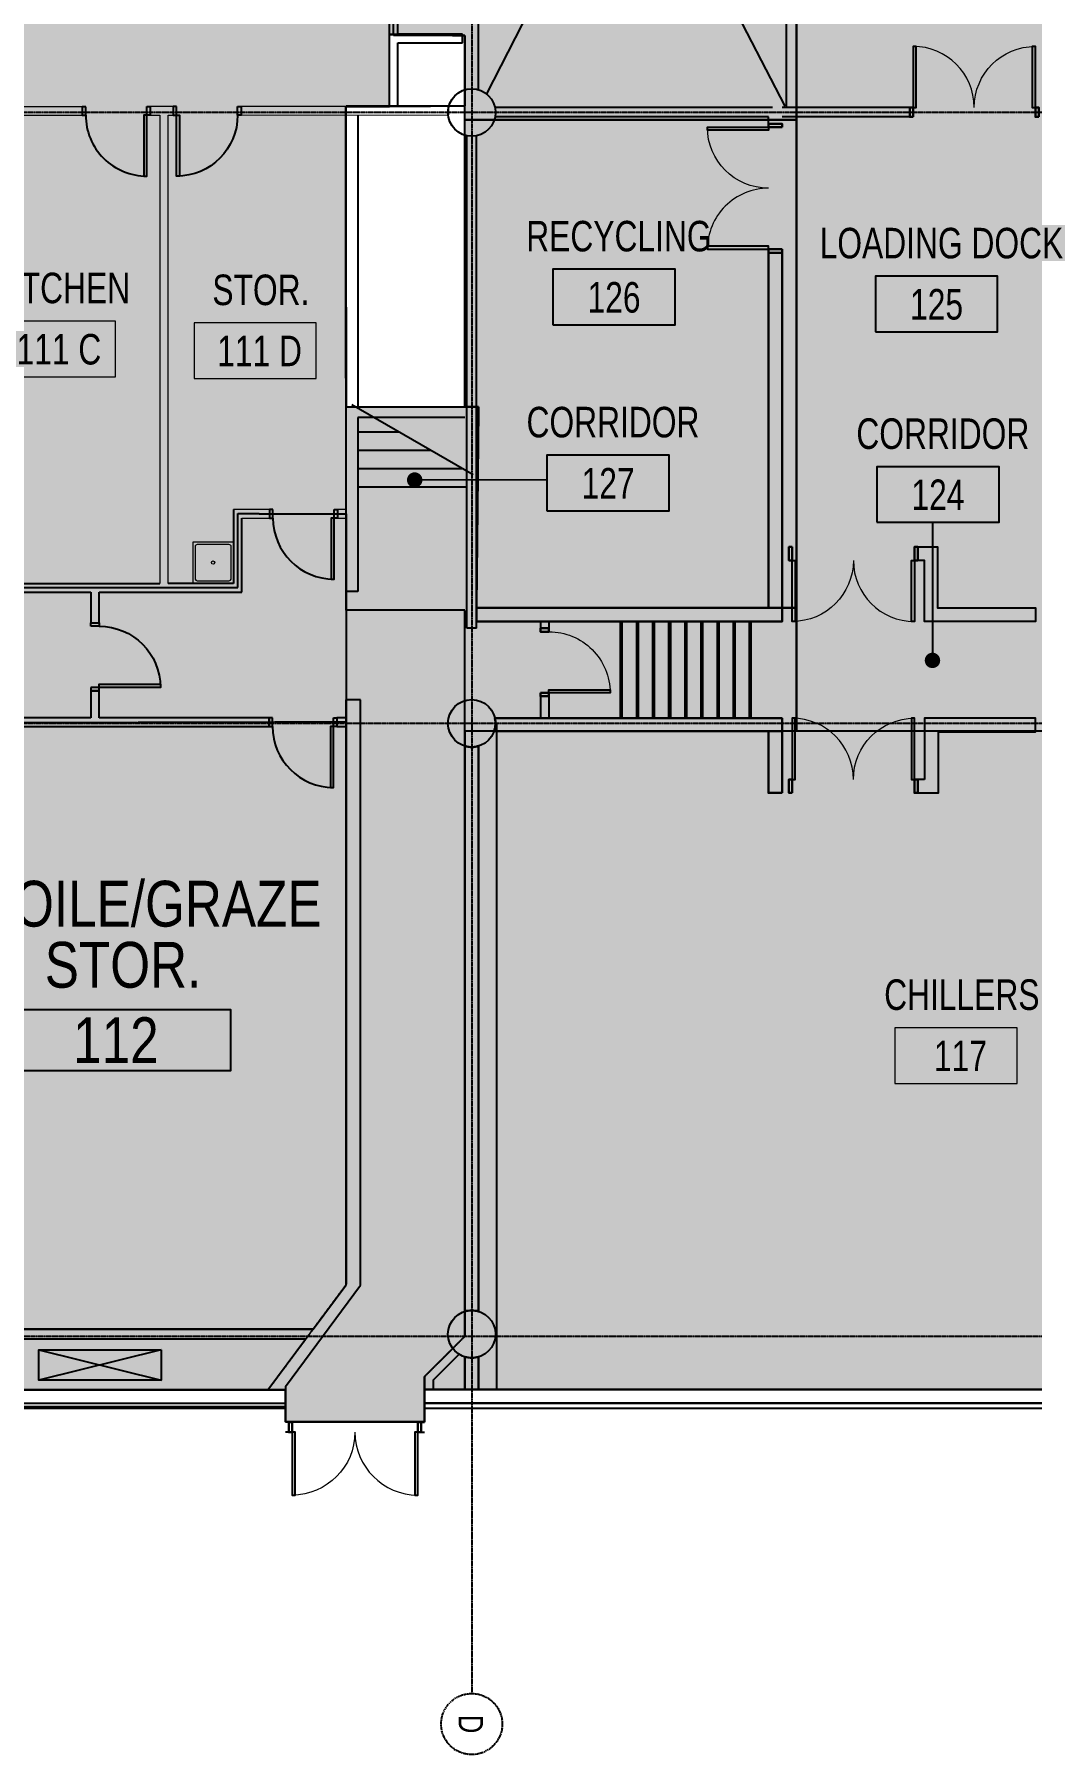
# Model space of a CAD drawing. Header units: inches. Extents: x 0 to 3574, y 0 to 3009.
# Drawn here: x 1993 to 2580, y 47 to 1061 of the extents above; entities that cross this region are included whole.
import ezdxf
from ezdxf.enums import TextEntityAlignment as Align

# ---------------------------------------------------------------- set-up
doc = ezdxf.new("R2010")
doc.units = ezdxf.units.IN
doc.header["$MEASUREMENT"] = 0
doc.linetypes.add('CENTER2', pattern=[1.125, 0.75, -0.125, 0.125, -0.125])
doc.linetypes.add('HIDDEN', pattern=[0.375, 0.25, -0.125])
for name, color, linetype in [('1 BOMA GROSS', 3, 'HIDDEN'), ('2 VERTICAL PENETRATION', 6, 'HIDDEN'), ('2 VERTICAL PENETRATION area', 253, 'HIDDEN'), ('3 SUITE TENANT', 4, 'HIDDEN'), ('3 SUITE TENANT area', 151, 'HIDDEN'), ('3 SUITE TENANT DARK', 4, 'HIDDEN'), ('3 SUITE TENANT DARK area', 150, 'HIDDEN'), ('4 COMMON BUILDING', 2, 'HIDDEN'), ('5 MECH', 30, 'HIDDEN'), ('5 MECHANICAL', 1, 'HIDDEN'), ('6 COMMON BLDG', 50, 'HIDDEN'), ('A-Area-Spce-Iden', 110, 'Continuous'), ('A-Area-Spce-Sqft', 81, 'Continuous'), ('A-DOOR', 113, 'Continuous'), ('A-Flor-Otln', 32, 'Continuous'), ('A-FLOR-STRS', 71, 'Continuous'), ('A-GLAZ', 113, 'Continuous'), ('A-Lin12', 191, 'Continuous'), ('A-WALL', 130, 'Continuous'), ('A-WALL-PATT', 163, 'Continuous'), ('AecObjExplode_Layout1_Vport_20B0A', 7, 'Continuous'), ('M-HVAC', 33, 'Continuous'), ('P-Flor-Fixt', 42, 'Continuous'), ('S-Beam', 155, 'Continuous'), ('S-COLS', 122, 'Continuous'), ('S-Grid', 34, 'CENTER2')]:
    doc.layers.add(name, color=color, linetype=linetype)
doc.layers.add('A-FLOR-PFIX', color=3, linetype='Continuous', lineweight=13)
doc.styles.get("Standard").update_dxf_attribs({"font": 'arial.ttf'})
doc.styles.add('Style-WORKING', font='WORKING.shx')

# ---------------------------------------------------------------- blocks, each defined once
blk = doc.blocks.new('RTARG')
at = {"layer": 'A-Area-Spce-Iden', "flags": 128}
blk.add_lwpolyline([(-0.1875, 0), (0.1875, 0), (0.1875, 0.1704), (-0.1875, 0.1704)], close=True, dxfattribs=at)
at = {"layer": 'A-Area-Spce-Iden', "style": 'Style-WORKING', "width": 0.777336}
for s, p in [('CORRIDOR', (0.0151, 0.319)), ('124', (0.0001, 0.1313))]:
    blk.add_text(s, height=0.09375, dxfattribs=at).set_placement(p, align=Align.TOP_CENTER)
blk = doc.blocks.new('RTARG_1')
at = {"layer": 'A-Area-Spce-Iden', "flags": 128}
blk.add_lwpolyline([(-0.1875, 0), (0.1875, 0), (0.1875, 0.1704), (-0.1875, 0.1704)], close=True, dxfattribs=at)
at = {"layer": 'A-Area-Spce-Iden', "style": 'Style-WORKING', "width": 0.777336}
for s, p in [('LOADING DOCK', (0.0151, 0.319)), ('125', (0.0001, 0.1312))]:
    blk.add_text(s, height=0.09375, dxfattribs=at).set_placement(p, align=Align.TOP_CENTER)
blk = doc.blocks.new('RTARG_2')
at = {"layer": 'A-Area-Spce-Iden', "flags": 128}
blk.add_lwpolyline([(-0.1875, 0), (0.1875, 0), (0.1875, 0.1704), (-0.1875, 0.1704)], close=True, dxfattribs=at)
at = {"layer": 'A-Area-Spce-Iden', "style": 'Style-WORKING', "width": 0.777336}
for s, p in [('RECYCLING', (0.0151, 0.319)), ('126', (0.0001, 0.1312))]:
    blk.add_text(s, height=0.09375, dxfattribs=at).set_placement(p, align=Align.TOP_CENTER)
blk = doc.blocks.new('RTARG_3')
at = {"layer": 'A-Area-Spce-Iden', "flags": 128}
blk.add_lwpolyline([(-0.1875, 0), (0.1875, 0), (0.1875, 0.1704), (-0.1875, 0.1704)], close=True, dxfattribs=at)
at = {"layer": 'A-Area-Spce-Iden', "style": 'Style-WORKING', "width": 0.777336}
for s, p in [('CORRIDOR', (0.0151, 0.319)), ('127', (0.0001, 0.1312))]:
    blk.add_text(s, height=0.09375, dxfattribs=at).set_placement(p, align=Align.TOP_CENTER)
blk = doc.blocks.new('RTARG_4')
at = {"layer": 'A-Area-Spce-Iden', "lineweight": 13, "flags": 128}
blk.add_lwpolyline([(-0.1875, 0), (0.1875, 0), (0.1875, 0.1704), (-0.1875, 0.1704)], close=True, dxfattribs=at)
at = {"layer": 'A-Area-Spce-Iden', "style": 'Style-WORKING', "width": 0.777336}
for tag, p in [('RTARG_4_7153', (0.0122, 0.444)), ('RTARG_4_7154', (0.0179, 0.319)), ('RTARG_4_7155', (0.0001, 0.1313))]:
    blk.add_attdef(tag, text='', height=0.0938, dxfattribs=at).set_placement(p, align=Align.TOP_CENTER)
blk = doc.blocks.new('*U32')
at = {"layer": 'A-DOOR', "flags": 128}
blk.add_lwpolyline([(-18, 18), (-18, -18), (-16.2, -18), (-16.2, 18)], close=True, dxfattribs=at)
at = {"layer": 'A-DOOR', "lineweight": 0, "extrusion": (0, 0, -1)}
blk.add_arc((18, 18), 36, 180, 270, dxfattribs=at)
blk = doc.blocks.new('*U33')
at = {"layer": 'A-DOOR', "extrusion": (0, 0, -1), "flags": 128}
blk.add_lwpolyline([(18, 18), (16.2, 18), (16.2, -18), (18, -18)], close=True, dxfattribs=at)
at = {"layer": 'A-DOOR', "lineweight": 0, "extrusion": (0, 0, -1)}
blk.add_arc((18, 18), 36, 180, 270, dxfattribs=at)
blk = doc.blocks.new('*U31')
at = {"layer": 'A-GLAZ', "lineweight": 30, "extrusion": (0, 0, -1), "flags": 128}
for points in [[(21.1, 38), (21.1, 36), (15.5, 36), (15.5, 38)], [(21.1, -36), (21.1, -38), (15.5, -38), (15.5, -36)]]:
    blk.add_lwpolyline(points, close=True, dxfattribs=at)
at = {"layer": 'A-DOOR', "extrusion": (0, 0, -1), "rotation": 270}
blk.add_blockref('*U32', (-2.5, 18), dxfattribs=at)
at = {"layer": 'A-DOOR', "rotation": 90.00000000000001}
blk.add_blockref('*U33', (2.5, -18), dxfattribs=at)
blk = doc.blocks.new('*U37')
at = {"layer": 'A-DOOR', "extrusion": (0, 0, -1), "flags": 128}
blk.add_lwpolyline([(18, 18), (16.2, 18), (16.2, -19), (18, -19)], close=True, dxfattribs=at)
at = {"layer": 'A-DOOR', "lineweight": 0, "extrusion": (0, 0, -1)}
blk.add_ellipse((-18, 18), major_axis=(0, -37), ratio=0.999999, start_param=4.712389, end_param=6.283185, dxfattribs=at)
blk = doc.blocks.new('*U38')
at = {"layer": 'A-DOOR', "flags": 128}
blk.add_lwpolyline([(-20, 18), (-20, -19), (-18.2, -19), (-18.2, 18)], close=True, dxfattribs=at)
at = {"layer": 'A-DOOR', "lineweight": 0, "extrusion": (0, 0, -1)}
blk.add_ellipse((-20, 18), major_axis=(0, -37), ratio=0.999999, start_param=4.712389, end_param=6.283185, dxfattribs=at)
blk = doc.blocks.new('*U36')
at = {"layer": 'A-GLAZ', "lineweight": 30, "flags": 128}
for points in [[(-21.5, 38), (-15.5, 38), (-15.5, 36), (-21.5, 36)], [(-21.5, -38), (-15.5, -38), (-15.5, -40), (-21.5, -40)]]:
    blk.add_lwpolyline(points, close=True, dxfattribs=at)
at = {"layer": 'A-DOOR', "extrusion": (0, 0, -1), "rotation": 270}
blk.add_blockref('*U37', (-2.5, 18), dxfattribs=at)
at = {"layer": 'A-DOOR', "rotation": 90.00000000000001}
blk.add_blockref('*U38', (2.5, -18), dxfattribs=at)
blk = doc.blocks.new('*U42')
at = {"layer": 'A-DOOR', "flags": 128}
blk.add_lwpolyline([(-18, 18), (-16.2, 18), (-16.2, -18), (-18, -18)], close=True, dxfattribs=at)
at = {"layer": 'A-DOOR', "lineweight": 0, "extrusion": (0, 0, -1)}
blk.add_arc((18, 18), 36, 180, 270, dxfattribs=at)
blk = doc.blocks.new('*U41')
at = {"layer": 'A-GLAZ', "lineweight": 30, "extrusion": (0, 0, -1), "flags": 128}
for points in [[(20, 20.5), (18, 20.5), (18, 15.5), (20, 15.5)], [(-18, 20.5), (-20, 20.5), (-20, 15.5), (-18, 15.5)]]:
    blk.add_lwpolyline(points, close=True, dxfattribs=at)
at = {"layer": 'A-DOOR', "extrusion": (0, 0, -1)}
blk.add_blockref('*U42', (0, -2.5), dxfattribs=at)
blk = doc.blocks.new('*U44')
at = {"layer": 'A-DOOR', "extrusion": (0, 0, -1), "flags": 128}
blk.add_lwpolyline([(18, 18), (16.2, 18), (16.2, -18), (18, -18)], close=True, dxfattribs=at)
at = {"layer": 'A-DOOR', "lineweight": 0, "extrusion": (0, 0, -1)}
blk.add_arc((18, 18), 36, 180, 270, dxfattribs=at)
blk = doc.blocks.new('*U45')
at = {"layer": 'A-DOOR', "flags": 128}
blk.add_lwpolyline([(-18, 18), (-16.2, 18), (-16.2, -18), (-18, -18)], close=True, dxfattribs=at)
at = {"layer": 'A-DOOR', "lineweight": 0, "extrusion": (0, 0, -1)}
blk.add_arc((18, 18), 36, 180, 270, dxfattribs=at)
blk = doc.blocks.new('*U43')
at = {"layer": 'A-GLAZ', "lineweight": 30, "flags": 128}
for points in [[(-36, 22), (-38, 22), (-38, 14), (-36, 14)], [(36, 22), (38, 22), (38, 14), (36, 14)]]:
    blk.add_lwpolyline(points, close=True, dxfattribs=at)
at = {"layer": 'A-DOOR'}
blk.add_blockref('*U45', (-18, -4), dxfattribs=at)
at = {"layer": 'A-DOOR', "extrusion": (0, 0, -1)}
blk.add_blockref('*U44', (-18, -4), dxfattribs=at)
blk = doc.blocks.new('*U47')
at = {"layer": 'A-DOOR', "flags": 128}
blk.add_lwpolyline([(-18, 18), (-18, -18), (-16.2, -18), (-16.2, 18)], close=True, dxfattribs=at)
at = {"layer": 'A-DOOR', "lineweight": 0, "extrusion": (0, 0, -1)}
blk.add_arc((18, 18), 36, 180, 270, dxfattribs=at)
blk = doc.blocks.new('*U48')
at = {"layer": 'A-DOOR', "extrusion": (0, 0, -1), "flags": 128}
blk.add_lwpolyline([(18, 18), (16.2, 18), (16.2, -18), (18, -18)], close=True, dxfattribs=at)
at = {"layer": 'A-DOOR', "lineweight": 0, "extrusion": (0, 0, -1)}
blk.add_arc((18, 18), 36, 180, 270, dxfattribs=at)
blk = doc.blocks.new('*U46')
at = {"layer": 'A-DOOR', "lineweight": 30, "extrusion": (0, 0, -1), "flags": 128}
for points in [[(22, 38), (22, 36), (14, 36), (14, 38)], [(22, -36), (22, -38), (14, -38), (14, -36)]]:
    blk.add_lwpolyline(points, close=True, dxfattribs=at)
at = {"layer": 'A-DOOR', "extrusion": (0, 0, -1), "rotation": 270}
blk.add_blockref('*U47', (-4, 18), dxfattribs=at)
at = {"layer": 'A-DOOR', "rotation": 90.00000000000001}
blk.add_blockref('*U48', (4, -18), dxfattribs=at)
blk = doc.blocks.new('*U50')
at = {"layer": 'A-DOOR', "extrusion": (0, 0, -1), "flags": 128}
blk.add_lwpolyline([(18, 18), (18, -18), (16.2, -18), (16.2, 18)], close=True, dxfattribs=at)
at = {"layer": 'A-DOOR', "lineweight": 0, "extrusion": (0, 0, -1)}
blk.add_arc((18, 18), 36, 180, 270, dxfattribs=at)
blk = doc.blocks.new('*U51')
at = {"layer": 'A-DOOR', "flags": 128}
blk.add_lwpolyline([(-18, 18), (-16.2, 18), (-16.2, -18), (-18, -18)], close=True, dxfattribs=at)
at = {"layer": 'A-DOOR', "lineweight": 0, "extrusion": (0, 0, -1)}
blk.add_arc((18, 18), 36, 180, 270, dxfattribs=at)
blk = doc.blocks.new('*U49')
at = {"layer": 'A-DOOR', "lineweight": 30, "flags": 128}
for points in [[(-22, 38), (-22, 36), (-14, 36), (-14, 38)], [(-22, -36), (-22, -38), (-14, -38), (-14, -36)]]:
    blk.add_lwpolyline(points, close=True, dxfattribs=at)
at = {"layer": 'A-DOOR', "extrusion": (0, 0, -1), "rotation": 270}
blk.add_blockref('*U50', (-4, 18), dxfattribs=at)
at = {"layer": 'A-DOOR', "rotation": 90.00000000000001}
blk.add_blockref('*U51', (4, -18), dxfattribs=at)
blk = doc.blocks.new('*U59')
at = {"layer": 'A-DOOR', "flags": 128}
blk.add_lwpolyline([(-18, 18), (-18, -18), (-16.2, -18), (-16.2, 18)], close=True, dxfattribs=at)
at = {"layer": 'A-DOOR', "lineweight": 0, "extrusion": (0, 0, -1)}
blk.add_arc((18, 18), 36, 180, 270, dxfattribs=at)
blk = doc.blocks.new('*U60')
at = {"layer": 'A-DOOR', "extrusion": (0, 0, -1), "flags": 128}
blk.add_lwpolyline([(18, 18), (16.2, 18), (16.2, -18), (18, -18)], close=True, dxfattribs=at)
at = {"layer": 'A-DOOR', "lineweight": 0, "extrusion": (0, 0, -1)}
blk.add_arc((18, 18), 36, 180, 270, dxfattribs=at)
blk = doc.blocks.new('*U58')
at = {"layer": 'A-GLAZ', "lineweight": 30, "extrusion": (0, 0, -1), "flags": 128}
for points in [[(21.1, 38), (21.1, 36), (15.5, 36), (15.5, 38)], [(21.1, -36), (21.1, -38), (15.5, -38), (15.5, -36)]]:
    blk.add_lwpolyline(points, close=True, dxfattribs=at)
at = {"layer": 'A-DOOR', "extrusion": (0, 0, -1), "rotation": 270}
blk.add_blockref('*U59', (-2.5, 18), dxfattribs=at)
at = {"layer": 'A-DOOR', "rotation": 90.00000000000001}
blk.add_blockref('*U60', (2.5, -18), dxfattribs=at)
blk = doc.blocks.new('*U64')
at = {"layer": 'A-DOOR', "extrusion": (0, 0, -1), "flags": 128}
blk.add_lwpolyline([(18, 18), (16.2, 18), (16.2, -19), (18, -19)], close=True, dxfattribs=at)
at = {"layer": 'A-DOOR', "lineweight": 0, "extrusion": (0, 0, -1)}
blk.add_ellipse((-18, 18), major_axis=(0, -37), ratio=0.999999, start_param=4.712389, end_param=6.283185, dxfattribs=at)
blk = doc.blocks.new('*U65')
at = {"layer": 'A-DOOR', "flags": 128}
blk.add_lwpolyline([(-20, 18), (-20, -19), (-18.2, -19), (-18.2, 18)], close=True, dxfattribs=at)
at = {"layer": 'A-DOOR', "lineweight": 0, "extrusion": (0, 0, -1)}
blk.add_ellipse((-20, 18), major_axis=(0, -37), ratio=0.999999, start_param=4.712389, end_param=6.283185, dxfattribs=at)
blk = doc.blocks.new('*U63')
at = {"layer": 'A-GLAZ', "lineweight": 30, "flags": 128}
for points in [[(-21.5, 38), (-15.5, 38), (-15.5, 36), (-21.5, 36)], [(-21.5, -38), (-15.5, -38), (-15.5, -40), (-21.5, -40)]]:
    blk.add_lwpolyline(points, close=True, dxfattribs=at)
at = {"layer": 'A-DOOR', "extrusion": (0, 0, -1), "rotation": 270}
blk.add_blockref('*U64', (-2.5, 18), dxfattribs=at)
at = {"layer": 'A-DOOR', "rotation": 90.00000000000001}
blk.add_blockref('*U65', (2.5, -18), dxfattribs=at)
blk = doc.blocks.new('*U69')
at = {"layer": 'A-DOOR', "flags": 128}
blk.add_lwpolyline([(-18, 18), (-16.2, 18), (-16.2, -18), (-18, -18)], close=True, dxfattribs=at)
at = {"layer": 'A-DOOR', "lineweight": 0, "extrusion": (0, 0, -1)}
blk.add_arc((18, 18), 36, 180, 270, dxfattribs=at)
blk = doc.blocks.new('*U68')
at = {"layer": 'A-GLAZ', "lineweight": 30, "extrusion": (0, 0, -1), "flags": 128}
for points in [[(20, 20.5), (18, 20.5), (18, 15.5), (20, 15.5)], [(-18, 20.5), (-20, 20.5), (-20, 15.5), (-18, 15.5)]]:
    blk.add_lwpolyline(points, close=True, dxfattribs=at)
at = {"layer": 'A-DOOR', "extrusion": (0, 0, -1)}
blk.add_blockref('*U69', (0, -2.5), dxfattribs=at)
blk = doc.blocks.new('*U71')
at = {"layer": 'A-DOOR', "extrusion": (0, 0, -1), "flags": 128}
blk.add_lwpolyline([(18, 18), (16.2, 18), (16.2, -18), (18, -18)], close=True, dxfattribs=at)
at = {"layer": 'A-DOOR', "lineweight": 0, "extrusion": (0, 0, -1)}
blk.add_arc((18, 18), 36, 180, 270, dxfattribs=at)
blk = doc.blocks.new('*U72')
at = {"layer": 'A-DOOR', "flags": 128}
blk.add_lwpolyline([(-18, 18), (-16.2, 18), (-16.2, -18), (-18, -18)], close=True, dxfattribs=at)
at = {"layer": 'A-DOOR', "lineweight": 0, "extrusion": (0, 0, -1)}
blk.add_arc((18, 18), 36, 180, 270, dxfattribs=at)
blk = doc.blocks.new('*U70')
at = {"layer": 'A-GLAZ', "lineweight": 30, "flags": 128}
for points in [[(-36, 22), (-38, 22), (-38, 14), (-36, 14)], [(36, 22), (38, 22), (38, 14), (36, 14)]]:
    blk.add_lwpolyline(points, close=True, dxfattribs=at)
at = {"layer": 'A-DOOR'}
blk.add_blockref('*U72', (-18, -4), dxfattribs=at)
at = {"layer": 'A-DOOR', "extrusion": (0, 0, -1)}
blk.add_blockref('*U71', (-18, -4), dxfattribs=at)
blk = doc.blocks.new('*U81')
at = {"layer": 'A-FLOR-PFIX', "flags": 128}
blk.add_lwpolyline([(28, -10), (28, 26), (-8, 26), (-8, -10), (28, -10)], dxfattribs=at)
blk.add_lwpolyline([(24, 24), (-4, 24), (-4, 24, 0.414214), (-6, 22), (-6, 22), (-6, -6), (-6, -6, 0.414214), (-4, -8), (-4, -8), (24, -8), (24, -8, 0.414214), (26, -6), (26, -6), (26, 22), (26, 22, 0.414214), (24, 24), (24, 24), (24, 24)], format="xyb", close=True, dxfattribs=at)
at = {"layer": 'A-FLOR-PFIX'}
blk.add_circle((10, 8), 1.5, dxfattribs=at)
blk = doc.blocks.new('*U80')
at = {"layer": 'A-FLOR-PFIX', "xscale": 0.6666666666666666, "yscale": 0.6666666666666666, "zscale": 0.6666666666666666, "rotation": 90}
blk.add_blockref('*U81', (5.3, -6.7), dxfattribs=at)
blk = doc.blocks.new('FLOR-ROOM-TAG')
at = {"layer": 'A-Area-Spce-Iden'}
blk.add_lwpolyline([(-0.2344, -0.0918), (0.2344, -0.0918), (0.2344, -0.2168), (-0.2344, -0.2168)], close=True, dxfattribs=at)
at = {"width": 0.8}
for tag, p in [('AARMLBL1', (0, 0.125)), ('AARMLBL2', (0, 0))]:
    blk.add_attdef(tag, text='', height=0.0938, dxfattribs=at).set_placement(p, align=Align.MIDDLE_CENTER)
at = {"layer": 'A-Area-Spce-Iden', "width": 0.8}
blk.add_attdef('AARMNUM', text='', height=0.0938, dxfattribs=at).set_placement((0, -0.1543), align=Align.MIDDLE_CENTER)
at = {"layer": 'A-Area-Spce-Sqft', "width": 0.8}
blk.add_attdef('AARMAREA', text='', height=0.0938, dxfattribs=at).set_placement((0, -0.3086), align=Align.MIDDLE_CENTER)
blk = doc.blocks.new('AecObjExplode_Layout1_Vport_20B0A')
at = {"layer": 'A-DOOR', "color": 113, "linetype": 'Continuous', "lineweight": -3}
for points in [[(1935.9, 747.4), (1933.9, 747.4), (1933.9, 742.4), (1935.9, 742.4)], [(1971.9, 742.5), (1970.2, 742.5), (1970.2, 706.5), (1972, 706.5)], [(1971.9, 747.5), (1973.9, 747.5), (1973.9, 742.5), (1971.9, 742.5)], [(1989.4, 747.5), (1987.4, 747.5), (1987.4, 742.5), (1989.4, 742.5)], [(1989.4, 742.5), (1991.1, 742.5), (1991.2, 706.5), (1989.4, 706.5)], [(2025.4, 747.5), (2027.4, 747.5), (2027.4, 742.5), (2025.4, 742.5)], [(2046.2, 510), (2044.2, 510), (2044.2, 505), (2046.2, 505)], [(2082.2, 510), (2084.2, 510), (2084.2, 505), (2082.2, 505)], [(2082.2, 505), (2080.5, 505), (2080.5, 469), (2082.2, 469)], [(1938.9, 441.2), (1938.9, 443.2), (1943.9, 443.2), (1943.9, 441.2)], [(1943.9, 405.2), (1943.9, 407), (1979.9, 407), (1979.9, 405.2)], [(1938.9, 405.2), (1938.9, 403.2), (1943.9, 403.2), (1943.9, 405.2)], [(2045.9, 387.2), (2043.9, 387.2), (2043.9, 382.2), (2045.9, 382.2)], [(2081.9, 387.2), (2083.9, 387.2), (2083.9, 382.2), (2081.9, 382.2)], [(2081.9, 382.2), (2080.2, 382.2), (2080.2, 346.2), (2081.9, 346.2)]]:
    blk.add_lwpolyline(points, close=True, dxfattribs=at)
at = {"layer": 'A-DOOR', "color": 48, "linetype": 'Continuous', "lineweight": -3}
for centre, start, end in [((1971.9, 742.5), 180.0493, 270.0493), ((2082.2, 505), 180, 270), ((2081.9, 382.2), 180, 270)]:
    blk.add_arc(centre, 36, start, end, dxfattribs=at)
at = {"layer": 'A-DOOR', "color": 48, "linetype": 'Continuous', "lineweight": -3, "extrusion": (0, 0, -1)}
for centre, start, end in [((-1989.4, 742.5), 179.9507, 269.9507), ((-1943.9, 405.2), 90, 180)]:
    blk.add_arc(centre, 36, start, end, dxfattribs=at)
at = {"layer": 'A-WALL', "color": 130, "linetype": 'Continuous', "lineweight": -3}
for p, q in [((2114.8, 747.6), (2114.8, 1097.2)), ((2119.8, 790.1), (2119.8, 1017.3)), ((2157.9, 790.1), (2119.8, 790.1)), ((2119.8, 747.6), (2119.8, 785.1)), ((2119.8, 785.1), (2157.9, 785.1)), ((2157.9, 785.1), (2157.9, 790.1)), ((2022.9, 510), (2022.9, 466.4)), ((2027.9, 461.4), (2027.9, 505)), ((1563.5, 461.4), (1938.9, 461.4)), ((1847.4, 466.4), (1979.5, 466.4)), ((1938.9, 461.4), (1938.9, 443.2)), ((1943.9, 461.4), (2027.9, 461.4)), ((1943.9, 443.2), (1943.9, 461.4)), ((2022.9, 466.4), (1984.5, 466.4)), ((1938.9, 443.2), (1943.9, 443.2)), ((1943.9, 403.2), (1938.9, 403.2)), ((1938.9, 403.2), (1938.9, 387.2)), ((1943.9, 387.2), (1943.9, 403.2)), ((1938.9, 387.2), (1815.7, 387.2)), ((2043.9, 387.2), (1943.9, 387.2)), ((2043.9, 382.2), (2043.9, 387.2)), ((2083.9, 387.2), (2083.9, 382.2)), ((2089.4, 387.2), (2083.9, 387.2)), ((2089.4, 382.2), (2089.4, 387.2)), ((1815.7, 382.2), (2043.9, 382.2)), ((2083.9, 382.2), (2089.4, 382.2))]:
    blk.add_line(p, q, dxfattribs=at)
at = {"layer": 'A-WALL', "color": 130, "linetype": 'Continuous', "lineweight": 5}
for p, q in [((1933.9, 747.4), (1847.4, 747.4)), ((1847.4, 742.4), (1933.9, 742.4)), ((1933.9, 742.4), (1933.9, 747.4)), ((1973.9, 747.5), (1973.9, 742.5)), ((1979.5, 747.5), (1973.9, 747.5)), ((1973.9, 742.5), (1979.5, 742.5)), ((1984.5, 747.5), (1979.5, 747.5)), ((1979.5, 747.5), (1979.5, 747.5)), ((1979.5, 742.5), (1979.5, 466.4)), ((1987.4, 747.5), (1984.5, 747.5)), ((1984.5, 747.5), (1984.5, 747.5)), ((1984.5, 742.5), (1987.4, 742.5)), ((1984.5, 466.4), (1984.5, 742.5)), ((1987.4, 742.5), (1987.4, 747.5)), ((2114.8, 747.6), (2027.4, 747.5)), ((2027.4, 747.5), (2027.4, 742.5)), ((2027.4, 742.5), (2149.8, 742.6)), ((2149.8, 747.6), (2119.8, 747.6)), ((2149.8, 742.6), (2149.8, 747.6)), ((2044.2, 510), (2022.9, 510)), ((2044.2, 505), (2044.2, 510)), ((2084.2, 510), (2084.2, 505)), ((2089.4, 510), (2084.2, 510)), ((2089.4, 505), (2089.4, 510)), ((2027.9, 505), (2044.2, 505)), ((2084.2, 505), (2089.4, 505))]:
    blk.add_line(p, q, dxfattribs=at)

msp = doc.modelspace()

# ---------------------------------------------------------------- hatches: boundary and pattern name
at = {"layer": '2 VERTICAL PENETRATION area', "transparency": 33554495}
h = msp.add_hatch(color=256, dxfattribs=at)
h.dxf.hatch_style = 1
h.paths.add_polyline_path([(2441.6, 1369.2), (2441.6, 1010.9), (2246.3, 1010.9), (2246.3, 1060.6), (2201.8, 1061.2), (2201.8, 1287.8), (2246.3, 1287.8), (2246.3, 1369.2)])
h.paths.add_polyline_path([(2253.1, 723.2), (2441.6, 723.2), (2441.6, 650.6), (2246.3, 650.6), (2246.3, 722), (2176.3, 722), (2176.3, 841.7), (2254.3, 841.7)])
h.paths.add_polyline_path([(2614.3, 1489.2), (2614.3, 1369.2), (2561.1, 1369.2), (2246.3, 1369.2), (2246.3, 1489.2)])
h.paths.add_polyline_path([(2780.8, 1842.3), (2700.4, 1842.3), (2606.3, 1842.3), (2606.3, 1765.2), (2327.3, 1765.2), (2327.3, 1739.2), (2246.3, 1739.2), (2246.3, 1621.2), (2780.8, 1621.2)])
h.paths.add_polyline_path([(2778.3, 1489.2), (2778.3, 1435.8), (2782.5, 1435.8), (2782.5, 1366.6), (2689.2, 1366.6), (2689.2, 1489.2)])
h.paths.add_polyline_path([(3249.7, 1435.6), (3249.7, 1435.8), (3133, 1435.8), (3133, 1371.2), (3369.3, 1371.2), (3369.3, 1435.8)])
h.paths.add_polyline_path([(3309.3, 1674.5), (3210.2, 1674.5), (3134.5, 1674.6), (3134.5, 1739.2), (3369.3, 1739.2), (3369.3, 1674.5)])
h.paths.add_polyline_path([(2974.9, 651), (2974.9, 761.8), (2670.3, 761.8), (2670.3, 723.2), (2653.8, 723.2), (2653.8, 650.6)])
h.paths.add_polyline_path([(2156.9, 298.2), (2130.2, 262.3), (1527.3, 262.3), (1527.3, 298.2)])
h.paths.add_polyline_path([(408.8, 836.8), (519.3, 836.8), (519.3, 788.4), (693.4, 788.4), (694.4, 646.8), (408.8, 646.8)])
h.paths.add_polyline_path([(519.3, 932.7), (519.3, 937.7), (694.4, 937.7), (694.4, 1020.8), (502.2, 1020.8), (501.7, 932.7)])
h.paths.add_polyline_path([(1950.8, 2658.2), (1950.8, 2694.7), (1951.1, 2798.2), (1951.1, 2830.6), (1951.1, 2856.4), (1885.9, 2856.4), (1885.9, 2627.2), (1950.8, 2627.2)])
h.paths.add_polyline_path([(2189.8, 2694.7), (2189.8, 2627.2), (2255.5, 2627.2), (2255.5, 2854.2), (2188.8, 2854.2), (2188.8, 2694.7)])
h.paths.add_polyline_path([(1689.5, 2379.7), (1689.5, 2199.3), (1772, 2199.3), (1772, 2090.2), (1525.9, 2090.2), (1525.9, 2379.7)])
at = {"layer": '3 SUITE TENANT area', "transparency": 33554495}
h = msp.add_hatch(color=256, dxfattribs=at)
h.dxf.hatch_style = 1
h.paths.add_polyline_path([(1508.4, 1372.1), (1508.4, 1296.4), (1528.2, 1296.4), (1528.2, 773.5), (1652.9, 773.5), (1652.9, 735.2), (2112.5, 735.2), (2112.6, 778.8), (2176.3, 778.7), (2176.3, 655.9), (1890.3, 655.2), (1889.9, 298.2), (1527.3, 298.2), (1527.3, 262.3), (1171.3, 262.3), (1171.3, 252.1), (408.8, 252.1), (408.8, 280.3), (213.8, 280.3), (213.8, 667.4), (408.6, 667.4), (408.6, 646.8), (694.4, 646.8), (693.4, 788.4), (519.3, 788.4), (519.3, 937.7), (694.4, 937.7), (694.4, 1020.8), (406.9, 1020.8), (407, 1000.3), (213.8, 1000.3), (213.8, 1387.4), (408.4, 1387.4), (422.3, 1373.8), (462.3, 1373.9), (462.3, 1371.4)])
at = {"layer": '3 SUITE TENANT DARK area', "transparency": 33554495}
h = msp.add_hatch(color=256, dxfattribs=at)
h.dxf.hatch_style = 1
h.paths.add_polyline_path([(1508.4, 1372.1), (1508.4, 1296.4), (1528.2, 1296.4), (1528.2, 773.5), (1652.9, 773.5), (1652.9, 735.2), (2112.5, 735.2), (2112.6, 778.8), (2176.3, 778.7), (2176.1, 1018.7), (2201.8, 1018.8), (2201.8, 1369.1), (1889.4, 1368.3), (1889.3, 1371.9), (1508.4, 1372.1)])
h = msp.add_hatch(color=256, dxfattribs=at)
h.dxf.hatch_style = 1
h.paths.add_polyline_path([(1890.3, 298.2), (2156.9, 298.2), (2176.3, 324.3), (2176.3, 655.9), (1890.3, 655.2), (1889.9, 298.2)])
at = {"layer": '5 MECH', "ltscale": 5, "transparency": 33554495}
h = msp.add_hatch(color=256, dxfattribs=at)
h.dxf.hatch_style = 1
h.paths.add_polyline_path([(3270.3, 654.4), (3328.9, 654.4), (3328.9, 588.8), (3372.2, 588.8), (3372.2, 262.6), (2970.3, 262.6), (2970.3, 651), (2974.9, 651), (2974.9, 654.4)])
h.paths.add_polyline_path([(2484.1, 650.6), (2441.6, 650.6), (2246.3, 650.6), (2246.3, 294), (2222.5, 270.2), (2222.5, 262.6), (2970.3, 262.6), (2970.3, 494.2), (2970.3, 651), (2642.2, 650.6)])
at = {"layer": '6 COMMON BLDG', "transparency": 33554495}
h = msp.add_hatch(color=256, dxfattribs=at)
h.dxf.hatch_style = 1
h.paths.add_polyline_path([(408.2, 1719.6), (408.2, 1387.4), (422.1, 1373.8), (462.1, 1373.8), (462.3, 1371.4), (1889.3, 1371.9), (1889.3, 1739.2), (1543.5, 1739.2), (1543.8, 1737.4), (1516.3, 1737.3), (422.7, 1734.6), (408.2, 1720.3)])
h.paths.add_polyline_path([(2189.8, 2694.7), (1950.8, 2694.7), (1950.8, 2627.2), (1942.3, 2627.2), (1942.3, 1739.2), (1889.4, 1739.2), (1889.4, 1368.3), (2246.3, 1369.2), (2246.3, 1739.2), (2198.3, 1739.2), (2198.3, 2627.2), (2189.8, 2627.2)])
h.paths.add_polyline_path([(3133, 1435.8), (3133, 1371.2), (2972.9, 1371.2), (2972.9, 1252.4), (2861.3, 1252.4), (2861.3, 1328.6), (2842.5, 1328.6), (2842.5, 1435.8)])
h.paths.add_polyline_path([(3210.2, 1674.5), (3210.2, 1435.8), (2778.3, 1435.8), (2778.3, 1489.2), (2246.3, 1489.2), (2246.3, 1621.2), (2780.8, 1621.2), (2780.8, 1676.3), (3134.5, 1676.3), (3134.5, 1674.6)])
h.paths.add_polyline_path([(3369.3, 1371.2), (3369.3, 1007.7), (3366.4, 1007.7), (3366.4, 721.2), (3328.9, 721.2), (3328.9, 654.4), (2974.9, 654.4), (2974.9, 761.8), (2670.3, 761.8), (2670.3, 723.2), (2653.8, 723.2), (2653.8, 650.6), (2441.6, 650.6), (2441.6, 1010.9), (2441.6, 1018.9), (2441.6, 1060.6), (2441.6, 1194), (2441.6, 1295.8), (2441.6, 1369.2), (2614.3, 1369.2), (2614.3, 1252.4), (2972.9, 1252.4), (2972.9, 1371.2)])
h.paths.add_polyline_path([(2614.3, 1489.2), (2614.3, 1252.4), (2689.2, 1252.4), (2689.2, 1489.2)])
h = msp.add_hatch(color=256, dxfattribs=at)
h.dxf.hatch_style = 1
h.paths.add_polyline_path([(2441.6, 1010.9), (2441.6, 723.2), (2253.1, 723.2), (2254.3, 841.7), (2246.3, 841.7), (2246.3, 1010.9)])
h = msp.add_hatch(color=256, dxfattribs=at)
h.dxf.hatch_style = 1
h.paths.add_polyline_path([(2246.3, 722), (2176.3, 722), (2176.3, 324.4), (2130.2, 262.3), (2140.5, 262.3), (2140.5, 243.6), (2222.5, 243.6), (2222.5, 270.2), (2246.3, 294)])
at = {"layer": 'A-Area-Spce-Iden'}
h = msp.add_hatch(color=256, dxfattribs=at)
edge = h.paths.add_edge_path()
edge.add_arc((2216.7, 798.6), 4.55, 90, 450)
h = msp.add_hatch(color=256, dxfattribs=at)
edge = h.paths.add_edge_path()
edge.add_arc((2521.7, 692.3), 4.55, 180, 540)

# ---------------------------------------------------------------- linework, layer by layer
at = {"layer": '1 BOMA GROSS'}
msp.add_lwpolyline([(1950.8, 2694.7), (2188.8, 2694.7), (2188.8, 2854.2), (3369.3, 2854.2), (3369.3, 1674.5), (3210.2, 1674.5), (3210.2, 1435.8), (3369.3, 1435.8), (3369.3, 1007.7), (3366.4, 1007.7), (3366.4, 721.2), (3328.9, 721.2), (3328.9, 669.2), (3328.9, 588.8), (3372.2, 588.8), (3372.2, 262.6), (2254.3, 262.6), (2222.5, 262.6), (2222.5, 243.6), (2140.5, 243.6), (2140.5, 262.3), (2130.2, 262.3), (1171.3, 262.3)], dxfattribs=at)
at = {"layer": '2 VERTICAL PENETRATION'}
for points in [[(2441.6, 1369.2), (2441.6, 1010.9), (2246.3, 1010.9), (2246.3, 1060.6), (2201.8, 1061.2), (2201.8, 1287.8), (2246.3, 1287.8), (2246.3, 1369.2)], [(2253.1, 723.2), (2441.6, 723.2), (2441.6, 650.6), (2246.3, 650.6), (2246.3, 722), (2176.3, 722), (2176.3, 841.7), (2254.3, 841.7)], [(2156.9, 298.2), (2130.2, 262.3), (1527.3, 262.3), (1527.3, 298.2)]]:
    msp.add_lwpolyline(points, close=True, dxfattribs=at)
at = {"layer": '3 SUITE TENANT'}
msp.add_lwpolyline([(1652.9, 735.2), (2112.5, 735.2), (2112.6, 778.8), (2176.3, 778.7), (2176.3, 655.9), (1890.3, 655.2)], dxfattribs=at)
at = {"layer": '3 SUITE TENANT DARK'}
for points in [[(1508.4, 1372.1), (1508.4, 1296.4), (1528.2, 1296.4), (1528.2, 773.5), (1652.9, 773.5), (1652.9, 735.2), (2112.5, 735.2), (2112.6, 778.8), (2176.3, 778.7), (2176.1, 1018.7), (2201.8, 1018.8), (2201.8, 1369.1), (1889.4, 1368.3), (1889.3, 1371.9), (1508.4, 1372.1)], [(2201.8, 1061.2), (2246.3, 1060.6), (2246.3, 1018.9), (2201.8, 1018.8), (2201.8, 1061.2)], [(2176.3, 841.7), (2246.3, 841.7), (2246.3, 1018.9), (2176.1, 1018.9), (2176.3, 841.7)], [(1890.3, 298.2), (2156.9, 298.2), (2176.3, 324.3), (2176.3, 655.9), (1890.3, 655.2), (1889.9, 298.2)]]:
    msp.add_lwpolyline(points, close=True, dxfattribs=at)
at = {"layer": '4 COMMON BUILDING'}
msp.add_lwpolyline([(3369.3, 1371.2), (3369.3, 1007.7), (3366.4, 1007.7), (3366.4, 721.2), (3328.9, 721.2), (3328.9, 654.4), (3328.9, 654.4), (3328.9, 654.4), (2974.9, 654.4), (2974.9, 654.4), (2974.9, 654.4), (2974.9, 761.8), (2670.3, 761.8), (2670.3, 723.2), (2653.8, 723.2), (2653.8, 650.6), (2441.6, 650.6), (2441.6, 1010.9), (2441.6, 1018.9), (2441.6, 1060.6), (2441.6, 1194)], dxfattribs=at)
for points in [[(2441.6, 1010.9), (2441.6, 723.2), (2253.1, 723.2), (2254.3, 841.7), (2246.3, 841.7), (2246.3, 1010.9)], [(2246.3, 722), (2176.3, 722), (2176.3, 324.4), (2130.2, 262.3), (2140.5, 262.3), (2140.5, 243.6), (2222.5, 243.6), (2222.5, 270.2), (2246.3, 294)], [(2246.3, 722), (2176.3, 722), (2176.3, 324.4), (2130.2, 262.3), (2140.5, 262.3), (2140.5, 243.6), (2222.5, 243.6), (2222.5, 270.2), (2246.3, 294)]]:
    msp.add_lwpolyline(points, close=True, dxfattribs=at)
at = {"layer": '5 MECHANICAL'}
msp.add_lwpolyline([(2484.1, 650.6), (2441.6, 650.6), (2246.3, 650.6), (2246.3, 294), (2222.5, 270.2), (2222.5, 262.6), (2970.3, 262.6), (2970.3, 494.2), (2970.3, 651), (2642.2, 650.6), (2484.1, 650.6)], close=True, dxfattribs=at)
at = {"layer": 'A-Area-Spce-Iden'}
for p, q in [((2294.7, 798.8), (2216.7, 798.6)), ((2521.7, 773.7), (2521.7, 692.3))]:
    msp.add_line(p, q, dxfattribs=at)
at = {"layer": 'A-Flor-Otln'}
msp.add_line((2140.5, 252.3), (1171.3, 252.3), dxfattribs=at)
at = {"layer": 'A-FLOR-STRS'}
for p, q in [((2179.6, 843.1), (2251.2, 801.8)), ((2207.8, 826.8), (2183.3, 826.8)), ((2226.5, 816), (2183.3, 816)), ((2245.2, 805.2), (2183.3, 805.2)), ((2247.5, 794.4), (2183.3, 794.4)), ((2290.8, 715.2), (2290.8, 711.2)), ((2295.8, 715.2), (2295.8, 711.2)), ((2337.8, 715.2), (2337.8, 658.2)), ((2338.8, 715.2), (2338.8, 658.2)), ((2347.3, 715.2), (2347.3, 658.2)), ((2348.3, 715.2), (2348.3, 658.2)), ((2356.8, 715.2), (2356.8, 658.2)), ((2357.8, 715.2), (2357.8, 658.2)), ((2366.3, 715.2), (2366.3, 658.2)), ((2367.3, 715.2), (2367.3, 658.2)), ((2375.8, 715.2), (2375.8, 658.2)), ((2376.8, 715.2), (2376.8, 658.2)), ((2385.3, 715.2), (2385.3, 658.2)), ((2386.3, 715.2), (2386.3, 658.2)), ((2394.8, 715.2), (2394.8, 658.2)), ((2395.8, 715.2), (2395.8, 658.2)), ((2404.3, 715.2), (2404.3, 658.2)), ((2405.3, 715.2), (2405.3, 658.2)), ((2413.8, 715.2), (2413.8, 658.2)), ((2414.8, 715.2), (2414.8, 658.2)), ((2290.8, 671.2), (2290.8, 658.2)), ((2295.8, 671.2), (2295.8, 658.2))]:
    msp.add_line(p, q, dxfattribs=at)
at = {"layer": 'A-Lin12', "lineweight": 30, "flags": 128}
for points in [[(2295.8, 715.2), (2337.8, 715.2), (2338.8, 715.2), (2347.3, 715.2), (2348.3, 715.2), (2356.8, 715.2), (2357.8, 715.2), (2366.3, 715.2), (2367.3, 715.2), (2375.8, 715.2), (2376.8, 715.2), (2385.3, 715.2), (2386.3, 715.2), (2394.8, 715.2), (2395.8, 715.2), (2404.3, 715.2), (2405.3, 715.2), (2413.8, 715.2), (2414.8, 715.2), (2433.1, 715.2), (2433.1, 723.2), (2433.1, 778.2), (2433.1, 778.2), (2433.1, 932.6), (2425.1, 932.6), (2425.1, 723.2), (2253.1, 723.2), (2253.1, 715.2), (2290.8, 715.2)], [(2433.1, 614.2), (2433.1, 614.2), (2433.1, 622.2), (2433.1, 622.2), (2433.1, 650.6), (2428.1, 650.6), (2425.1, 650.6), (2425.1, 614.2), (2433.1, 614.2)], [(3318.3, 262.6), (3270.3, 262.6), (2974.3, 262.6), (2966.3, 262.6), (2253.1, 262.6), (2247.5, 262.6), (2222.5, 262.6), (2222.5, 254.6), (3364.9, 254.6), (3364.9, 258.8), (3364.9, 262.6), (3326.3, 262.6)]]:
    msp.add_lwpolyline(points, close=True, dxfattribs=at)
for points in [[(2264, 658.2, -0.139046), (2263.5, 650.6), (2266.9, 650.6), (2270.9, 650.6), (2360.5, 650.6), (2364.5, 650.6), (2375.1, 650.6), (2379.1, 650.6), (2428.1, 650.6), (2433.1, 650.6), (2433.1, 658.2), (2414.8, 658.2), (2413.8, 658.2), (2405.3, 658.2), (2404.3, 658.2), (2395.8, 658.2), (2394.8, 658.2), (2386.3, 658.2), (2385.3, 658.2), (2376.8, 658.2), (2375.8, 658.2), (2367.3, 658.2), (2366.3, 658.2), (2357.8, 658.2), (2356.8, 658.2), (2348.3, 658.2), (2347.3, 658.2), (2338.8, 658.2), (2337.8, 658.2), (2295.8, 658.2), (2290.8, 658.2)], [(2254.3, 641.8, -0.145898), (2246.3, 641.8), (2246.3, 308.6, -0.145898), (2254.3, 308.6), (2254.3, 467.2), (2254.3, 467.2), (2254.3, 475.8), (2254.3, 475.8), (2254.3, 475.8), (2254.3, 606.8), (2254.3, 610.8)], [(2254.3, 281.8, -0.145898), (2246.3, 281.8), (2246.3, 262.6), (2247.5, 262.6), (2253.1, 262.6), (2254.3, 262.6)]]:
    msp.add_lwpolyline(points, format="xyb", close=True, dxfattribs=at)
at = {"layer": 'A-WALL'}
for p, q in [((2259.1, 1026.3), (2434.6, 1369.2)), ((2435.6, 1369.2), (2435.6, 1018.9)), ((2441.6, 1369.2), (2441.6, 1018.9)), ((2254.3, 1028.6), (2254.3, 1361.8)), ((2434.9, 1018.9), (2257.3, 1363.1)), ((2204.3, 1060.6), (2204.3, 1287.8)), ((2246.3, 1060.6), (2204.3, 1060.6)), ((2246.3, 1028.6), (2246.3, 1060.6)), ((2427.5, 1018.2), (2264, 1018.2)), ((2427.5, 1018.2), (2264, 1018.2)), ((2508.3, 1018.2), (2433.1, 1018.2)), ((2508.3, 1018.2), (2433.1, 1018.2)), ((2508.3, 1012.6), (2508.3, 1018.2)), ((2508.3, 1012.6), (2508.3, 1018.2)), ((2176.3, 733), (2176.3, 1013.7)), ((2183.3, 1013.7), (2183.3, 841.5)), ((2183.3, 1011.5), (2183.3, 841.5)), ((2425.1, 1012.6), (2264.1, 1012.6)), ((2425.1, 1012.6), (2264.1, 1012.6)), ((2425.1, 1008.6), (2425.1, 1012.6)), ((2425.1, 1008.6), (2425.1, 1012.6)), ((2433.1, 1008.6), (2425.1, 1008.6)), ((2433.1, 1008.6), (2425.1, 1008.6)), ((2508.3, 1012.6), (2433.1, 1012.6)), ((2508.3, 1012.6), (2433.1, 1012.6)), ((2247.5, 711.2), (2247.5, 1001.5)), ((2247.5, 711.2), (2247.5, 1001.5)), ((2253.1, 723.2), (2253.1, 1001.5)), ((2253.1, 723.2), (2253.1, 1001.5)), ((2433.1, 932.6), (2425.1, 932.6)), ((2425.1, 786.2), (2425.1, 932.6)), ((2433.1, 932.6), (2425.1, 932.6)), ((2425.1, 786.2), (2425.1, 932.6)), ((2433.1, 786.2), (2433.1, 932.6)), ((2433.1, 786.2), (2433.1, 932.6)), ((2246.3, 841.5), (2183.3, 841.5)), ((2246.3, 841.5), (2183.3, 841.5)), ((2183.3, 835.5), (2183.3, 733)), ((2246.3, 835.5), (2183.3, 835.5)), ((2183.3, 835.5), (2183.3, 733)), ((2246.3, 835.5), (2183.3, 835.5)), ((2425.1, 723.2), (2425.1, 786.2)), ((2425.1, 723.2), (2425.1, 786.2)), ((2433.1, 715.2), (2433.1, 778.2)), ((2433.1, 715.2), (2433.1, 778.2)), ((2183.3, 733), (2176.3, 733)), ((2183.3, 733), (2176.3, 733)), ((2253.1, 723.2), (2253.1, 715.2)), ((2425.1, 723.2), (2253.1, 723.2)), ((2425.1, 723.2), (2253.1, 723.2)), ((2253.1, 711.2), (2247.5, 711.2)), ((2253.1, 711.2), (2247.5, 711.2)), ((2253.1, 711.2), (2253.1, 715.2)), ((2433.1, 715.2), (2253.1, 715.2)), ((2253.1, 711.2), (2253.1, 715.2)), ((2433.1, 715.2), (2253.1, 715.2)), ((2290.8, 711.2), (2295.8, 711.2)), ((2290.8, 711.2), (2295.8, 711.2)), ((2295.8, 671.2), (2290.8, 671.2)), ((2295.8, 671.2), (2290.8, 671.2)), ((2176.3, 324.3), (2176.3, 669)), ((2184.8, 669), (2176.3, 669)), ((2176.3, 324.3), (2176.3, 669)), ((2184.8, 669), (2176.3, 669)), ((2184.8, 324), (2184.8, 669)), ((2184.8, 324), (2184.8, 669)), ((2425.1, 650.6), (2263.5, 650.6)), ((2425.1, 650.6), (2263.5, 650.6)), ((2433.1, 658.2), (2264, 658.2)), ((2433.1, 658.2), (2264, 658.2)), ((2425.1, 650.6), (2425.1, 614.2)), ((2425.1, 650.6), (2425.1, 614.2)), ((2433.1, 658.2), (2433.1, 614.2)), ((2433.1, 658.2), (2433.1, 614.2)), ((2246.3, 308.6), (2246.3, 641.8)), ((2246.3, 308.6), (2246.3, 641.8)), ((2254.3, 308.6), (2254.3, 641.8)), ((2254.3, 308.6), (2254.3, 641.8)), ((2433.1, 614.2), (2425.1, 614.2)), ((2433.1, 614.2), (2425.1, 614.2)), ((2140.5, 264.4), (2184.8, 324)), ((2140.5, 264.4), (2184.8, 324)), ((2156.9, 298.2), (2176.3, 324.3)), ((2156.9, 298.2), (2176.3, 324.3)), ((2156.9, 298.2), (1904, 298.2)), ((2152.4, 292.2), (1904, 292.2)), ((2130.2, 262.3), (2152.4, 292.2)), ((2130.2, 262.3), (2152.4, 292.2)), ((2222.5, 270.2), (2239.1, 286.8)), ((2222.5, 270.2), (2239.1, 286.8)), ((2227.5, 268.1), (2242.8, 283.4)), ((2227.5, 268.1), (2242.8, 283.4)), ((2246.3, 262.6), (2246.3, 281.8)), ((2246.3, 262.6), (2246.3, 281.8)), ((2254.3, 262.6), (2254.3, 281.8)), ((2254.3, 262.6), (2254.3, 281.8)), ((2140.5, 264.4), (2140.5, 243.4)), ((2140.5, 264.4), (2140.5, 243.4)), ((2222.5, 270.2), (2222.5, 243.4)), ((2222.5, 270.2), (2222.5, 243.4)), ((2227.5, 268.1), (2227.5, 262.6)), ((2227.5, 268.1), (2227.5, 262.6)), ((1171.3, 262.3), (2140.5, 262.3)), ((2039.2, 262.3), (2140.5, 262.3)), ((2222.5, 262.6), (3364.9, 262.6)), ((2222.5, 262.6), (3364.9, 262.6)), ((2222.5, 254.6), (3364.9, 254.6)), ((2222.5, 254.6), (3364.9, 254.6)), ((1171.3, 251.6), (2140.5, 251.6)), ((2039.2, 251.6), (2140.5, 251.6)), ((2142.5, 243.4), (2140.5, 243.4)), ((2142.5, 243.4), (2140.5, 243.4)), ((2142.5, 237.4), (2142.5, 243.4)), ((2142.5, 237.4), (2142.5, 243.4)), ((2220.5, 243.4), (2222.5, 243.4)), ((2220.5, 243.4), (2220.5, 237.4)), ((2220.5, 243.4), (2222.5, 243.4)), ((2220.5, 243.4), (2220.5, 237.4)), ((2222.5, 251.6), (3369.9, 251.6)), ((2222.5, 251.6), (3369.9, 251.6)), ((2142.5, 237.4), (2140.5, 237.4)), ((2142.5, 237.4), (2140.5, 237.4)), ((2220.5, 237.4), (2222.5, 237.4)), ((2220.5, 237.4), (2222.5, 237.4))]:
    msp.add_line(p, q, dxfattribs=at)
at = {"layer": 'A-WALL', "flags": 128}
for points in [[(2517.1, 751.2), (2517.1, 751.2), (2513.1, 751.2), (2513.1, 759.2), (2524.7, 759.2), (2524.7, 723.2), (2582.3, 723.2), (2582.3, 715.2), (2517.1, 715.2)], [(2517.1, 622.2), (2517.1, 622.2), (2513.1, 622.2), (2513.1, 614.2), (2517.1, 614.2), (2517.1, 614.2), (2525.2, 614.2), (2525.2, 614.2), (2525.2, 650.2), (2582.3, 650.2), (2582.3, 658.2), (2517.1, 658.2)]]:
    msp.add_lwpolyline(points, close=True, dxfattribs=at)
at = {"layer": 'A-WALL'}
msp.add_point((2433.1, 786.2), dxfattribs=at)
msp.add_point((2433.1, 786.2), dxfattribs=at)
at = {"layer": 'A-WALL-PATT', "flags": 128}
msp.add_lwpolyline([(2140.5, 254.3), (1171.3, 254.3)], dxfattribs=at)
at = {"layer": 'M-HVAC'}
for p, q in [((1995.3, 286), (2067.3, 268)), ((2067.3, 286), (1995.3, 268))]:
    msp.add_line(p, q, dxfattribs=at)
at = {"layer": 'M-HVAC', "flags": 128}
msp.add_lwpolyline([(2067.3, 286), (2067.3, 268), (1995.3, 268), (1995.3, 286)], close=True, dxfattribs=at)
at = {"layer": 'P-Flor-Fixt'}
msp.add_line((2254.3, 641.8), (2254.3, 641.8), dxfattribs=at)
msp.add_point((2254.3, 640.1), dxfattribs=at)
msp.add_point((2254.3, 640.1), dxfattribs=at)
at = {"layer": 'S-Beam'}
msp.add_line((2265.1, 262.6), (2265.1, 655.2), dxfattribs=at)
at = {"layer": 'S-COLS'}
for centre in [(2250.3, 1015.2), (2250.3, 1015.2), (2250.3, 655.2), (2250.3, 655.2), (2250.3, 295.2), (2250.3, 295.2)]:
    msp.add_circle(centre, 14, dxfattribs=at)
at = {"layer": 'S-Grid'}
for p, q in [((2250.3, 3009), (2250.3, 83.4)), ((36, 1015.4), (3537.9, 1015.4)), ((36, 655.4), (3537.9, 655.4)), ((3538, 293.8), (36, 293.8))]:
    msp.add_line(p, q, dxfattribs=at)
msp.add_circle((2250.3, 65.4), 18, dxfattribs=at)

# ---------------------------------------------------------------- block references
at = {"layer": 'A-Area-Spce-Iden', "xscale": 192, "yscale": 192, "zscale": 192}
for name, p in [('RTARG_2', (2334.1, 890.1)), ('RTARG_1', (2524.1, 886)), ('RTARG_3', (2330.6, 780.5)), ('RTARG', (2524.9, 773.7))]:
    msp.add_blockref(name, p, dxfattribs=at)
at = {"layer": 'A-Area-Spce-Iden', "lineweight": 13}
ref = msp.add_blockref('RTARG_4', (2004.5, 859.5), dxfattribs=dict(at, xscale=192, yscale=192, zscale=192))
ref.add_attrib('RTARG_4_7154', 'KITCHEN', dxfattribs={"height": 18, "style": 'Style-WORKING', "width": 0.777336}).set_placement((2008, 920.8), align=Align.TOP_CENTER)
ref.add_attrib('RTARG_4_7155', ' 111 C', dxfattribs={"height": 18, "style": 'Style-WORKING', "width": 0.777336}).set_placement((2004.5, 884.7), align=Align.TOP_CENTER)
ref = msp.add_blockref('RTARG_4', (2122.7, 858.5), dxfattribs=dict(at, xscale=192, yscale=192, zscale=192))
ref.add_attrib('RTARG_4_7154', 'STOR.', dxfattribs={"height": 18, "style": 'Style-WORKING', "width": 0.777336}).set_placement((2126.1, 919.7), align=Align.TOP_CENTER)
ref.add_attrib('RTARG_4_7155', ' 111 D', dxfattribs={"height": 18, "style": 'Style-WORKING', "width": 0.777336}).set_placement((2122.7, 883.7), align=Align.TOP_CENTER)
at = {"layer": 'A-Area-Spce-Iden', "xscale": 288, "yscale": 288, "zscale": 288}
msp.add_blockref('FLOR-ROOM-TAG', (2040.7, 512.9), dxfattribs=at).add_auto_attribs({'AARMLBL1': "L'ETOILE/GRAZE", 'AARMLBL2': ' STOR.', 'AARMNUM': '112'})
at = {"layer": 'A-Area-Spce-Iden', "lineweight": 13}
ref = msp.add_blockref('RTARG_4', (2535.6, 443), dxfattribs=dict(at, xscale=192, yscale=192, zscale=192))
ref.add_attrib('RTARG_4_7154', 'CHILLERS', dxfattribs={"height": 18, "style": 'Style-WORKING', "width": 0.777336}).set_placement((2539, 504.3), align=Align.TOP_CENTER)
ref.add_attrib('RTARG_4_7155', ' 117', dxfattribs={"height": 18, "style": 'Style-WORKING', "width": 0.777336}).set_placement((2535.6, 468.2), align=Align.TOP_CENTER)
at = {"layer": 'A-DOOR', "rotation": 270}
for name in ['*U43', '*U70']:
    msp.add_blockref(name, (2411.1, 970.6), dxfattribs=at)
at = {"layer": 'A-DOOR', "lineweight": 30, "rotation": 270}
msp.add_blockref('*U49', (2475.1, 737.2), dxfattribs=at)
at = {"layer": 'A-DOOR', "lineweight": 30, "extrusion": (0, 0, -1), "rotation": 90}
msp.add_blockref('*U46', (-2475.1, 636.2), dxfattribs=at)
at = {"layer": 'A-FLOR-PFIX', "rotation": 270}
msp.add_blockref('*U80', (2098, 749.9), dxfattribs=at)
at = {"layer": 'A-GLAZ', "lineweight": 30, "extrusion": (0, 0, -1)}
for name, p, rotation in [('*U31', (-2546.3, 1033.7), 90), ('*U58', (-2546.3, 1033.7), 90), ('*U41', (-2311.3, 691.2), 270), ('*U68', (-2311.3, 691.2), 270)]:
    msp.add_blockref(name, p, dxfattribs=dict(at, rotation=rotation))
at = {"layer": 'A-GLAZ', "lineweight": 30, "rotation": 270}
for name in ['*U36', '*U63']:
    msp.add_blockref(name, (2182.5, 221.9), dxfattribs=at)
at = {"layer": 'AecObjExplode_Layout1_Vport_20B0A'}
msp.add_blockref('AecObjExplode_Layout1_Vport_20B0A', (87, 271.2), dxfattribs=at)

# ---------------------------------------------------------------- texts
at = {"layer": 'S-Grid', "width": 0.75}
msp.add_attdef('D', text='1', height=14.4, rotation=270, dxfattribs=at).set_placement((2242.6, 65.4), align=Align.CENTER)

doc.saveas('drawing.dxf')
